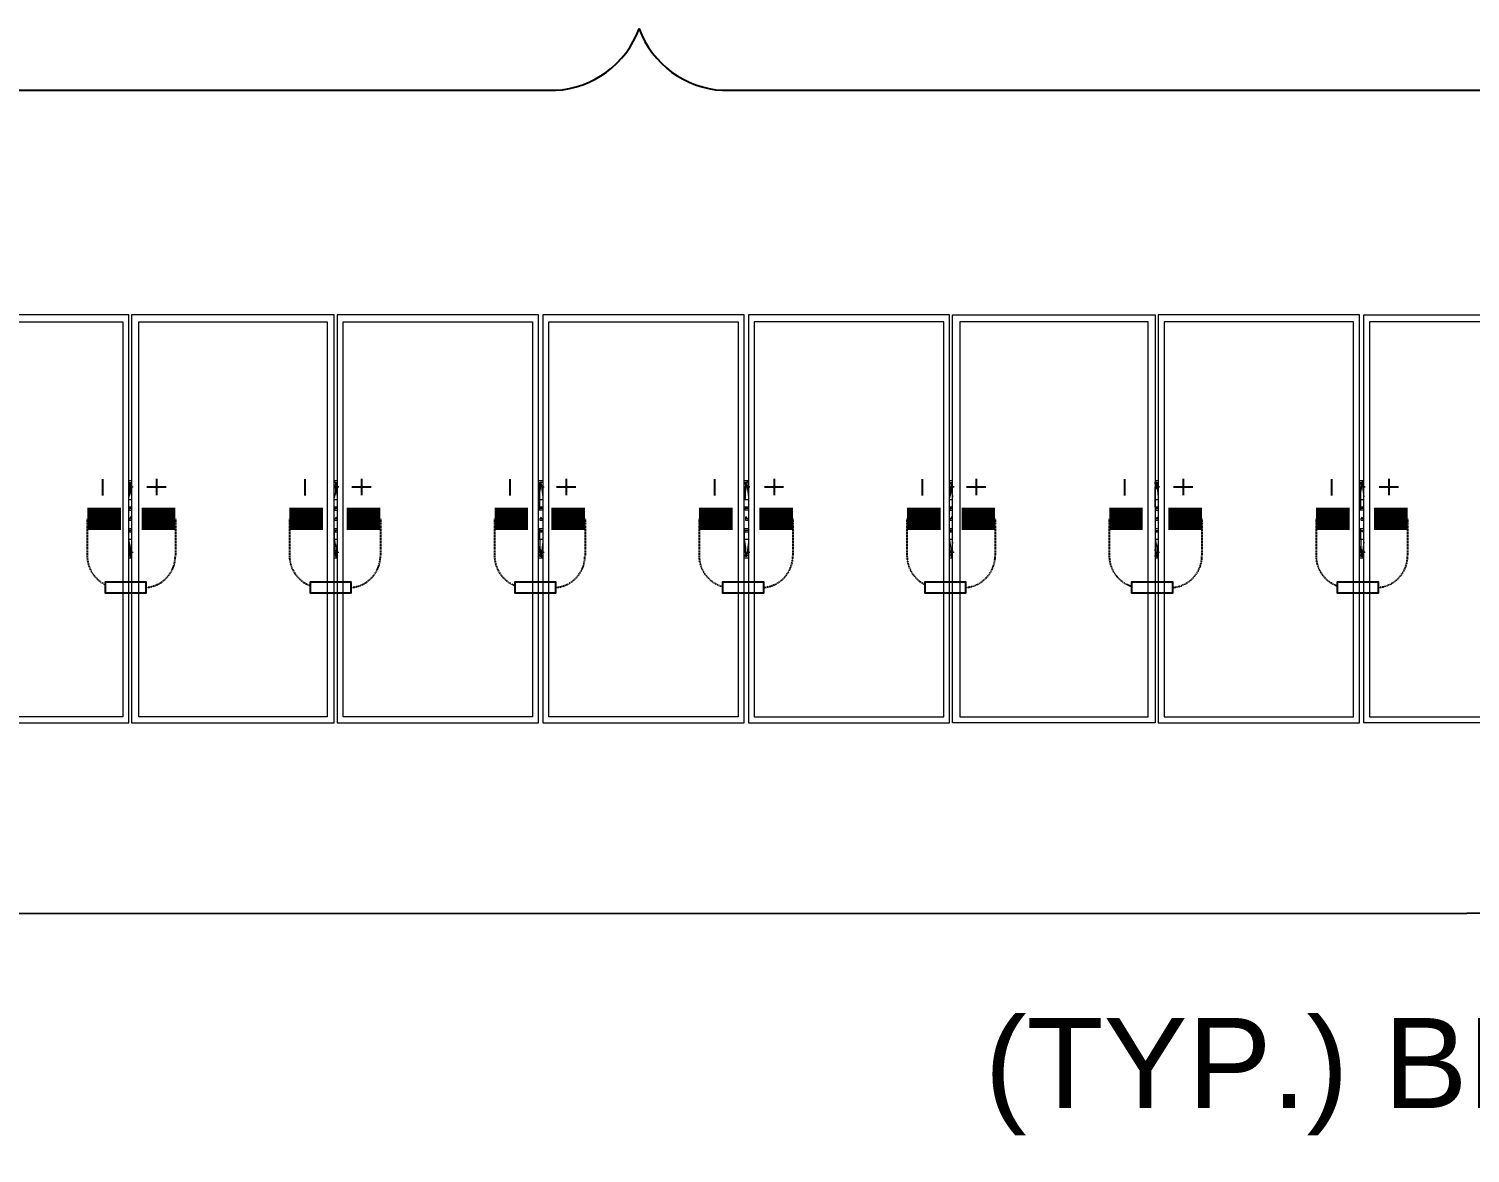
# Model space of a CAD drawing. Header units: feet. Extents: x -9903 to 12307, y -41 to 4121.
# Drawn here: x 8912.8 to 9232.5, y 1244.7 to 1494.2 of the extents above; entities that cross this region are included whole.
import ezdxf
from ezdxf import colors
from ezdxf.entities.mleader import LeaderData, LeaderLine
from ezdxf.lldxf.tags import DXFTag
from ezdxf.math import Vec2, Vec3

# ---------------------------------------------------------------- set-up
doc = ezdxf.new("R2010")
doc.units = ezdxf.units.FT
doc.header["$MEASUREMENT"] = 0
doc.linetypes.add('HIDDEN', pattern=[0.375, 0.25, -0.125])
for name, color, linetype in [('E-HARN-COMP', 8, 'Continuous'), ('E-TRNK-CABL-NEG', 6, 'HIDDEN'), ('E-TRUNK-CABLE-POS', 6, 'HIDDEN'), ('G-ANNO-TEXT', 1, 'Continuous'), ('Polarity-Text', 7, 'Continuous'), ('PV-DC-CABL-UG-', 10, 'DC-')]:
    doc.layers.add(name, color=color, linetype=linetype)
doc.styles.add('NEI-A', font='arial.ttf')
tags = doc.linetypes.add('DC-', pattern='A,0.176989,-0.049113,["DC-",NEI-A,S=0.1,R=0,X=0,Y=-0.05],-0.049113,-0.250887,0.176989', length=0.703091).pattern_tags.tags
tags[6] = DXFTag(74, 10)

# ---------------------------------------------------------------- blocks, each defined once
blk = doc.blocks.new('A$Cc93f9aa1')
at = {"lineweight": 5}
for points in [[(2.1999, 0), (2.4299, 0), (2.4299, 0.4666), (2.1999, 0.4666)], [(2.6649, 0.4666), (2.4332, 0.4666), (2.4332, 0), (2.6649, 0)], [(2.8982, 0.4666), (2.6682, 0.4666), (2.6682, 0), (2.8982, 0)], [(2.9032, 0), (3.1332, 0), (3.1332, 0.4666), (2.9032, 0.4666)], [(3.1382, 0), (3.3682, 0), (3.3682, 0.4666), (3.1382, 0.4666)], [(3.6032, 0.4666), (3.6032, 0), (3.3715, 0), (3.3715, 0.4666)], [(3.8365, 0.4666), (3.6065, 0.4666), (3.6065, 0), (3.8365, 0)], [(4.0732, 0), (3.8415, 0), (3.8415, 0.4666), (4.0732, 0.4666)], [(2.2066, 0.4583), (2.4232, 0.4583), (2.4232, 0.0067), (2.2066, 0.0067)], [(2.4416, 0.4583), (2.6566, 0.4583), (2.6566, 0.0067), (2.4416, 0.0067)], [(2.6749, 0.4583), (2.8915, 0.4583), (2.8915, 0.0067), (2.6749, 0.0067)], [(2.9099, 0.4583), (3.1265, 0.4583), (3.1265, 0.0067), (2.9099, 0.0067)], [(3.3615, 0.0067), (3.3615, 0.4583), (3.1449, 0.4583), (3.1449, 0.0067)], [(3.5949, 0.4583), (3.3799, 0.4583), (3.3799, 0.0067), (3.5949, 0.0067)], [(3.8298, 0.0067), (3.8298, 0.4583), (3.6132, 0.4583), (3.6132, 0.0067)], [(4.0648, 0.0067), (4.0648, 0.4583), (3.8482, 0.4583), (3.8482, 0.0067)], [(3.3699, 0.275), (3.3699, 0.2733)], [(2.4332, 0.235), (2.4316, 0.235), (2.4316, 0.2333), (2.4299, 0.2333), (2.4299, 0.2317), (2.4316, 0.2317), (2.4332, 0.2317), (2.4332, 0.2333)], [(2.6666, 0.235), (2.6666, 0.2333), (2.6649, 0.2333), (2.6649, 0.2317), (2.6666, 0.2317), (2.6682, 0.2317), (2.6682, 0.2333)], [(2.9015, 0.235), (2.8999, 0.2333), (2.8999, 0.2317), (2.9032, 0.2317), (2.9032, 0.2333), (2.9015, 0.2333)], [(3.1365, 0.235), (3.1349, 0.235), (3.1349, 0.2317), (3.1382, 0.2317), (3.1382, 0.2333), (3.1365, 0.2333)], [(3.3715, 0.235), (3.3699, 0.235), (3.3699, 0.2333), (3.3682, 0.2333), (3.3682, 0.2317), (3.3699, 0.2317), (3.3715, 0.2317), (3.3715, 0.2333)], [(3.6049, 0.235), (3.6049, 0.2333), (3.6032, 0.2333), (3.6032, 0.2317), (3.6049, 0.2317), (3.6065, 0.2317), (3.6065, 0.2333)], [(3.8398, 0.235), (3.8382, 0.2333), (3.8382, 0.2317), (3.8415, 0.2317), (3.8415, 0.2333), (3.8398, 0.2333)]]:
    blk.add_lwpolyline(points, close=True, dxfattribs=at)
for points in [[(2.4332, 0.2767), (2.4299, 0.2767)], [(2.4316, 0.255), (2.4299, 0.255), (2.4299, 0.2567), (2.4316, 0.2633), (2.4316, 0.2733), (2.4316, 0.275), (2.4316, 0.27), (2.4299, 0.2683)], [(2.4332, 0.27), (2.4332, 0.2733)], [(2.6682, 0.2767), (2.6649, 0.2767)], [(2.6666, 0.27), (2.6666, 0.2733), (2.6666, 0.2717), (2.6649, 0.2717), (2.6649, 0.27), (2.6649, 0.2683)], [(2.6666, 0.255), (2.6649, 0.255), (2.6649, 0.2567), (2.6666, 0.2633), (2.6666, 0.2733)], [(2.6666, 0.2733), (2.6666, 0.275), (2.6666, 0.2733)], [(2.9032, 0.2767), (2.8982, 0.2767)], [(2.8982, 0.255), (2.8999, 0.255), (2.8999, 0.2633), (2.9015, 0.2733)], [(2.8999, 0.2683), (2.8999, 0.27), (2.8999, 0.2733), (2.9015, 0.2733), (2.9015, 0.275), (2.9032, 0.275)], [(2.9015, 0.27), (2.9015, 0.2733), (2.9015, 0.275)], [(3.1382, 0.2767), (3.1332, 0.2767)], [(3.1382, 0.275), (3.1365, 0.275), (3.1365, 0.2733), (3.1349, 0.2733), (3.1349, 0.27), (3.1332, 0.2683)], [(3.1349, 0.255), (3.1332, 0.255), (3.1349, 0.2567), (3.1349, 0.2633), (3.1365, 0.2733)], [(3.1365, 0.27), (3.1365, 0.2733), (3.1365, 0.275)], [(3.3715, 0.2767), (3.3682, 0.2767)], [(3.3699, 0.255), (3.3682, 0.255), (3.3682, 0.2567), (3.3699, 0.2633), (3.3699, 0.2733), (3.3699, 0.27), (3.3682, 0.2683)], [(3.3715, 0.27), (3.3715, 0.2733)], [(3.6065, 0.2767), (3.6032, 0.2767)], [(3.6049, 0.27), (3.6049, 0.2733), (3.6049, 0.275), (3.6049, 0.2733), (3.6049, 0.2717), (3.6032, 0.2717), (3.6032, 0.2683)], [(3.6049, 0.255), (3.6032, 0.255), (3.6032, 0.2633), (3.6049, 0.2733)], [(3.8415, 0.2767), (3.8365, 0.2767)], [(3.8365, 0.255), (3.8382, 0.255), (3.8382, 0.2633), (3.8398, 0.2733)], [(3.8415, 0.275), (3.8398, 0.275), (3.8398, 0.2733), (3.8382, 0.2733), (3.8382, 0.27), (3.8382, 0.2683)], [(3.8398, 0.27), (3.8398, 0.2733), (3.8398, 0.275)], [(2.4316, 0.2467), (2.4299, 0.2467), (2.4299, 0.255)], [(2.6666, 0.2467), (2.6649, 0.2467), (2.6649, 0.255)], [(2.8982, 0.2467), (2.8999, 0.2467), (2.8999, 0.255)], [(3.1349, 0.2467), (3.1332, 0.2467), (3.1332, 0.255)], [(3.3699, 0.2467), (3.3682, 0.2467), (3.3682, 0.255)], [(3.6049, 0.2467), (3.6032, 0.2467), (3.6032, 0.255)], [(3.8398, 0.2467), (3.8382, 0.2467), (3.8365, 0.2467), (3.8382, 0.2483), (3.8382, 0.255)], [(2.4332, 0.2467), (2.4299, 0.2467)], [(2.4332, 0.245), (2.4299, 0.245), (2.4316, 0.245)], [(2.4299, 0.245), (2.4299, 0.2433), (2.4332, 0.2433)], [(2.6682, 0.2467), (2.6649, 0.2467)], [(2.6682, 0.245), (2.6649, 0.245), (2.6666, 0.245)], [(2.6649, 0.245), (2.6649, 0.2433), (2.6682, 0.2433)], [(2.9032, 0.245), (2.8999, 0.245), (2.8982, 0.245)], [(2.9032, 0.2433), (2.8999, 0.2433), (2.8982, 0.2433)], [(2.9032, 0.2467), (2.8999, 0.2467)], [(2.8999, 0.2433), (2.8999, 0.245)], [(3.1382, 0.2467), (3.1332, 0.2467)], [(3.1382, 0.245), (3.1332, 0.245), (3.1349, 0.245)], [(3.1382, 0.2433), (3.1349, 0.2433), (3.1332, 0.2433), (3.1332, 0.245)], [(3.3715, 0.2467), (3.3682, 0.2467)], [(3.3715, 0.245), (3.3682, 0.245), (3.3699, 0.245)], [(3.3682, 0.245), (3.3682, 0.2433), (3.3715, 0.2433)], [(3.6065, 0.2467), (3.6032, 0.2467)], [(3.6065, 0.245), (3.6032, 0.245), (3.6049, 0.245)], [(3.6032, 0.245), (3.6032, 0.2433), (3.6065, 0.2433)], [(3.8415, 0.2467), (3.8365, 0.2467)], [(3.8415, 0.245), (3.8382, 0.245), (3.8365, 0.245)], [(3.8415, 0.2433), (3.8382, 0.2433), (3.8365, 0.2433)], [(3.8382, 0.2433), (3.8382, 0.245)], [(2.4332, 0.2217), (2.4299, 0.2217), (2.4299, 0.22)], [(2.4332, 0.22), (2.4299, 0.22), (2.4316, 0.22)], [(2.4316, 0.1917), (2.4316, 0.2), (2.4299, 0.21), (2.4299, 0.2183), (2.4316, 0.2183)], [(2.4299, 0.2183), (2.4332, 0.2183)], [(2.6682, 0.2217), (2.6649, 0.2217), (2.6649, 0.22)], [(2.6682, 0.22), (2.6649, 0.22), (2.6666, 0.22)], [(2.6666, 0.2183), (2.6649, 0.2183), (2.6649, 0.21), (2.6666, 0.2), (2.6666, 0.1917), (2.6682, 0.1917)], [(2.6649, 0.2183), (2.6682, 0.2183)], [(2.9032, 0.2217), (2.8982, 0.2217)], [(2.8982, 0.22), (2.8999, 0.22), (2.9032, 0.22)], [(2.8999, 0.21), (2.8999, 0.2183), (2.8982, 0.2183)], [(2.8999, 0.22), (2.8999, 0.2217), (2.9015, 0.2217)], [(2.8999, 0.2183), (2.9032, 0.2183)], [(3.1382, 0.2217), (3.1349, 0.2217), (3.1332, 0.2217), (3.1332, 0.22)], [(3.1382, 0.22), (3.1332, 0.22), (3.1349, 0.22)], [(3.1349, 0.2183), (3.1332, 0.2183), (3.1332, 0.21), (3.1349, 0.2), (3.1349, 0.1933), (3.1365, 0.1917), (3.1382, 0.1917)], [(3.1332, 0.2183), (3.1382, 0.2183)], [(3.3715, 0.2217), (3.3682, 0.2217), (3.3682, 0.22)], [(3.3715, 0.22), (3.3682, 0.22), (3.3699, 0.22)], [(3.3699, 0.1917), (3.3699, 0.2), (3.3682, 0.21), (3.3682, 0.2183), (3.3699, 0.2183)], [(3.3682, 0.2183), (3.3715, 0.2183)], [(3.6065, 0.2217), (3.6032, 0.2217), (3.6032, 0.22), (3.6065, 0.22)], [(3.6049, 0.2183), (3.6032, 0.2183), (3.6032, 0.21), (3.6049, 0.2), (3.6049, 0.1917), (3.6065, 0.1917)], [(3.6032, 0.2183), (3.6065, 0.2183)], [(3.8415, 0.2217), (3.8382, 0.2217), (3.8365, 0.2217)], [(3.8365, 0.22), (3.8382, 0.22), (3.8415, 0.22)], [(3.8382, 0.21), (3.8382, 0.2167), (3.8365, 0.2183), (3.8382, 0.2183), (3.8365, 0.2183)], [(3.8382, 0.22), (3.8382, 0.2217)], [(3.8415, 0.2183), (3.8382, 0.2183)], [(2.8982, 0.21), (2.8999, 0.21), (2.8999, 0.2), (2.9015, 0.1933), (2.9015, 0.1917), (2.9032, 0.1917)], [(3.8365, 0.21), (3.8382, 0.21), (3.8382, 0.2), (3.8398, 0.1933), (3.8398, 0.1917), (3.8415, 0.1917)], [(2.4299, 0.1967), (2.4316, 0.195), (2.4316, 0.19), (2.4332, 0.19)], [(2.4332, 0.1883), (2.4299, 0.1883)], [(2.4332, 0.195), (2.4332, 0.1917), (2.4316, 0.1917), (2.4316, 0.19)], [(2.6666, 0.19), (2.6666, 0.1933), (2.6649, 0.1933), (2.6649, 0.195), (2.6649, 0.1967)], [(2.6682, 0.1883), (2.6649, 0.1883)], [(2.6666, 0.195), (2.6666, 0.1917), (2.6666, 0.19), (2.6682, 0.19)], [(2.9032, 0.1883), (2.8982, 0.1883)], [(2.8999, 0.1967), (2.8999, 0.195), (2.8999, 0.1917), (2.9015, 0.1917), (2.9015, 0.19), (2.9032, 0.19)], [(2.9015, 0.195), (2.9015, 0.1917), (2.9015, 0.19)], [(3.1332, 0.1967), (3.1349, 0.195), (3.1349, 0.1917), (3.1365, 0.1917), (3.1365, 0.19), (3.1365, 0.1917), (3.1365, 0.195)], [(3.1382, 0.1883), (3.1332, 0.1883)], [(3.3682, 0.1967), (3.3699, 0.195), (3.3699, 0.19), (3.3699, 0.1917), (3.3715, 0.1917), (3.3715, 0.195)], [(3.3715, 0.1883), (3.3682, 0.1883)], [(3.3699, 0.19), (3.3715, 0.19)], [(3.6032, 0.1967), (3.6032, 0.1933), (3.6049, 0.1933), (3.6049, 0.19), (3.6049, 0.1917), (3.6049, 0.195)], [(3.6065, 0.1883), (3.6032, 0.1883)], [(3.6049, 0.19), (3.6065, 0.19)], [(3.8415, 0.1883), (3.8365, 0.1883)], [(3.8382, 0.1967), (3.8382, 0.195), (3.8382, 0.1917), (3.8398, 0.1917), (3.8398, 0.19), (3.8415, 0.19)], [(3.8398, 0.195), (3.8398, 0.1917), (3.8398, 0.19)]]:
    blk.add_lwpolyline(points, dxfattribs=at)
at = {"color": 8, "lineweight": 5, "true_color": 0x808080}
for points in [[(2.4332, 0.2767), (2.4299, 0.2767)], [(2.4299, 0.2733), (2.4316, 0.275)], [(2.4299, 0.27), (2.4316, 0.27), (2.4299, 0.2683), (2.4299, 0.2617)], [(2.4299, 0.2667), (2.4299, 0.2683), (2.4316, 0.2683)], [(2.4316, 0.2733), (2.4332, 0.2583)], [(2.4332, 0.2733), (2.4332, 0.2733)], [(2.4332, 0.2683), (2.4332, 0.27), (2.4349, 0.27)], [(2.6682, 0.2767), (2.6649, 0.2767)], [(2.6649, 0.2733), (2.6649, 0.275), (2.6666, 0.275)], [(2.6649, 0.2617), (2.6649, 0.27), (2.6666, 0.27)], [(2.6649, 0.2667), (2.6649, 0.2683)], [(2.6666, 0.2733), (2.6666, 0.2733)], [(2.6666, 0.2733), (2.6682, 0.2583)], [(2.6682, 0.2683), (2.6682, 0.27)], [(2.9032, 0.2767), (2.8982, 0.2767)], [(2.8982, 0.2733), (2.8999, 0.2733), (2.8999, 0.275), (2.9015, 0.275)], [(2.8982, 0.27), (2.8999, 0.27), (2.8999, 0.2683), (2.8982, 0.2617)], [(2.8982, 0.2683), (2.8999, 0.2683), (2.8999, 0.2667), (2.8982, 0.2667)], [(2.9015, 0.2733), (2.9015, 0.2733)], [(2.9015, 0.2733), (2.9032, 0.2583)], [(2.9032, 0.2717), (2.9032, 0.2717)], [(2.9032, 0.2683), (2.9032, 0.27), (2.9049, 0.27)], [(3.1382, 0.2767), (3.1332, 0.2767)], [(3.1332, 0.2733), (3.1349, 0.2733), (3.1349, 0.275), (3.1365, 0.275)], [(3.1332, 0.27), (3.1349, 0.27), (3.1349, 0.2683), (3.1332, 0.2617)], [(3.1332, 0.2667), (3.1332, 0.2683), (3.1349, 0.2683)], [(3.1365, 0.2733), (3.1365, 0.2733)], [(3.1365, 0.2733), (3.1382, 0.2583)], [(3.1382, 0.2683), (3.1382, 0.27)], [(3.3715, 0.2767), (3.3682, 0.2767)], [(3.3682, 0.2733), (3.3699, 0.275)], [(3.3682, 0.27), (3.3699, 0.27), (3.3682, 0.2683), (3.3682, 0.2617)], [(3.3682, 0.2667), (3.3682, 0.2683), (3.3699, 0.2683)], [(3.3699, 0.2733), (3.3715, 0.2583)], [(3.3715, 0.2733), (3.3715, 0.2733)], [(3.3715, 0.2683), (3.3715, 0.27)], [(3.6065, 0.2767), (3.6032, 0.2767)], [(3.6032, 0.2733), (3.6032, 0.275), (3.6049, 0.275)], [(3.6032, 0.2617), (3.6032, 0.27), (3.6049, 0.27)], [(3.6032, 0.2667), (3.6032, 0.2683), (3.6049, 0.2683)], [(3.6049, 0.2733), (3.6049, 0.2733)], [(3.6049, 0.2733), (3.6065, 0.2583)], [(3.6065, 0.2683), (3.6065, 0.27)], [(3.8415, 0.2767), (3.8365, 0.2767)], [(3.8365, 0.2733), (3.8382, 0.2733), (3.8382, 0.275), (3.8398, 0.275)], [(3.8365, 0.27), (3.8382, 0.27), (3.8382, 0.2683), (3.8365, 0.2617)], [(3.8365, 0.2667), (3.8382, 0.2667), (3.8382, 0.2683), (3.8365, 0.2683)], [(3.8398, 0.2733), (3.8398, 0.2733)], [(3.8398, 0.2733), (3.8415, 0.2583)], [(3.8415, 0.2683), (3.8415, 0.27)], [(2.4332, 0.255), (2.4299, 0.255)], [(2.6682, 0.255), (2.6649, 0.255)], [(2.9032, 0.255), (2.8999, 0.255)], [(3.1382, 0.255), (3.1332, 0.255)], [(3.3715, 0.255), (3.3682, 0.255)], [(3.6065, 0.255), (3.6032, 0.255)], [(3.8415, 0.255), (3.8382, 0.255)], [(2.4299, 0.21), (2.4332, 0.21)], [(2.4299, 0.195), (2.4316, 0.195), (2.4299, 0.1967), (2.4299, 0.2033)], [(2.4299, 0.1967), (2.4299, 0.1983)], [(2.4332, 0.2067), (2.4316, 0.1917)], [(2.6649, 0.21), (2.6682, 0.21)], [(2.6649, 0.2033), (2.6649, 0.195), (2.6666, 0.195)], [(2.6666, 0.1967), (2.6649, 0.1967), (2.6649, 0.1983)], [(2.6682, 0.2067), (2.6666, 0.1917)], [(2.8982, 0.195), (2.8999, 0.195), (2.8999, 0.1967), (2.8982, 0.2033)], [(2.8982, 0.1967), (2.8999, 0.1967), (2.8999, 0.1983), (2.8982, 0.1983)], [(2.8999, 0.21), (2.9032, 0.21)], [(2.9032, 0.2067), (2.9015, 0.1917)], [(3.1332, 0.21), (3.1382, 0.21)], [(3.1332, 0.195), (3.1349, 0.195), (3.1349, 0.1967), (3.1332, 0.2033)], [(3.1349, 0.1967), (3.1332, 0.1967), (3.1332, 0.1983)], [(3.1382, 0.2067), (3.1365, 0.1917)], [(3.3682, 0.21), (3.3715, 0.21)], [(3.3682, 0.195), (3.3699, 0.195), (3.3682, 0.1967), (3.3682, 0.2033)], [(3.3682, 0.1967), (3.3682, 0.1983)], [(3.3715, 0.2067), (3.3699, 0.1917)], [(3.6032, 0.21), (3.6065, 0.21)], [(3.6032, 0.2033), (3.6032, 0.195), (3.6049, 0.195)], [(3.6032, 0.1967), (3.6032, 0.1983)], [(3.6065, 0.2067), (3.6049, 0.1917)], [(3.8365, 0.195), (3.8382, 0.195), (3.8382, 0.1967), (3.8365, 0.2033)], [(3.8365, 0.1967), (3.8382, 0.1967), (3.8382, 0.1983), (3.8365, 0.1983)], [(3.8382, 0.21), (3.8415, 0.21)], [(3.8415, 0.2067), (3.8398, 0.1917)], [(2.4316, 0.19), (2.4316, 0.1917), (2.4299, 0.1917)], [(2.4332, 0.1883), (2.4299, 0.1883)], [(2.4332, 0.1967), (2.4332, 0.195), (2.4349, 0.195)], [(2.4332, 0.1917), (2.4332, 0.1917)], [(2.6666, 0.19), (2.6649, 0.1917)], [(2.6682, 0.1883), (2.6649, 0.1883)], [(2.6666, 0.1917), (2.6666, 0.1917)], [(2.6682, 0.1967), (2.6682, 0.195), (2.6699, 0.195)], [(2.9015, 0.19), (2.8999, 0.19), (2.8999, 0.1917), (2.8982, 0.1917)], [(2.9032, 0.1883), (2.8982, 0.1883)], [(2.9015, 0.195), (2.9015, 0.195)], [(2.9015, 0.1917), (2.9015, 0.1917)], [(2.9032, 0.1967), (2.9032, 0.195), (2.9049, 0.195)], [(3.1365, 0.19), (3.1349, 0.19), (3.1349, 0.1917), (3.1332, 0.1917)], [(3.1382, 0.1883), (3.1332, 0.1883)], [(3.1365, 0.1917), (3.1365, 0.1917)], [(3.1382, 0.1967), (3.1382, 0.195), (3.1399, 0.195)], [(3.3699, 0.19), (3.3699, 0.1917), (3.3682, 0.1917)], [(3.3715, 0.1883), (3.3682, 0.1883)], [(3.3715, 0.1967), (3.3715, 0.195), (3.3732, 0.195)], [(3.3715, 0.1917), (3.3715, 0.1917)], [(3.6049, 0.19), (3.6032, 0.19), (3.6032, 0.1917)], [(3.6065, 0.1883), (3.6032, 0.1883)], [(3.6049, 0.1917), (3.6049, 0.1917)], [(3.6065, 0.1967), (3.6065, 0.195), (3.6082, 0.195)], [(3.8398, 0.19), (3.8382, 0.19), (3.8382, 0.1917), (3.8365, 0.1917)], [(3.8415, 0.1883), (3.8365, 0.1883)], [(3.8398, 0.1917), (3.8398, 0.1917)], [(3.8415, 0.1967), (3.8415, 0.195), (3.8432, 0.195)]]:
    blk.add_lwpolyline(points, dxfattribs=at)
for points in [[(2.6699, 0.27), (2.6682, 0.27)], [(3.1399, 0.27), (3.1382, 0.27)], [(3.3732, 0.27), (3.3715, 0.27)], [(3.6082, 0.27), (3.6065, 0.27)], [(3.8432, 0.27), (3.8415, 0.27)]]:
    blk.add_lwpolyline(points, close=True, dxfattribs=at)

msp = doc.modelspace()

# ---------------------------------------------------------------- linework, layer by layer
at = {"layer": 'E-HARN-COMP', "const_width": 5}
for points in [[(8925.74, 1385.47), (8933.2, 1385.47)], [(8937.85, 1385.47), (8945.3, 1385.47)], [(8970.6, 1385.47), (8978.06, 1385.47)], [(8983.32, 1385.47), (8990.78, 1385.47)], [(9016.08, 1385.47), (9023.53, 1385.47)], [(9028.7, 1385.47), (9036.15, 1385.47)], [(9061.45, 1385.47), (9068.91, 1385.47)], [(9074.8, 1385.47), (9082.25, 1385.47)], [(9107.55, 1385.47), (9115.01, 1385.47)], [(9119.65, 1385.47), (9127.11, 1385.47)], [(9152.41, 1385.47), (9159.86, 1385.47)], [(9165.52, 1385.47), (9172.98, 1385.47)], [(9198.28, 1385.47), (9205.73, 1385.47)], [(9211.14, 1385.47), (9218.59, 1385.47)]]:
    msp.add_lwpolyline(points, dxfattribs=at)
at = {"layer": 'E-HARN-COMP'}
for points in [[(8934.26, 1371.38), (8929.7, 1371.38), (8929.7, 1369.06), (8934.26, 1369.06)], [(8934.26, 1369.06), (8938.83, 1369.06), (8938.83, 1371.38), (8934.26, 1371.38)], [(8979.74, 1371.38), (8975.17, 1371.38), (8975.17, 1369.06), (8979.74, 1369.06)], [(8979.74, 1369.06), (8984.3, 1369.06), (8984.3, 1371.38), (8979.74, 1371.38)], [(9025.11, 1371.38), (9020.55, 1371.38), (9020.55, 1369.06), (9025.11, 1369.06)], [(9025.11, 1369.06), (9029.68, 1369.06), (9029.68, 1371.38), (9025.11, 1371.38)], [(9071.21, 1371.38), (9066.65, 1371.38), (9066.65, 1369.06), (9071.21, 1369.06)], [(9071.21, 1369.06), (9075.78, 1369.06), (9075.78, 1371.38), (9071.21, 1371.38)], [(9116.07, 1371.38), (9111.51, 1371.38), (9111.51, 1369.06), (9116.07, 1369.06)], [(9116.07, 1369.06), (9120.63, 1369.06), (9120.63, 1371.38), (9116.07, 1371.38)], [(9161.94, 1371.38), (9157.37, 1371.38), (9157.37, 1369.06), (9161.94, 1369.06)], [(9161.94, 1369.06), (9166.5, 1369.06), (9166.5, 1371.38), (9161.94, 1371.38)], [(9207.56, 1371.38), (9202.99, 1371.38), (9202.99, 1369.06), (9207.56, 1369.06)], [(9207.56, 1369.06), (9212.12, 1369.06), (9212.12, 1371.38), (9207.56, 1371.38)]]:
    msp.add_lwpolyline(points, dxfattribs=at)
at = {"layer": 'E-TRNK-CABL-NEG', "ltscale": 0.1}
for points in [[(8925.74, 1385.47), (8925.74, 1377.23, 0.28737), (8929.7, 1370.91, 0.28737)], [(8970.6, 1385.47), (8970.6, 1377.23, 0.313117), (8975.17, 1370.65, 0.313117)], [(9016.08, 1385.47), (9016.08, 1377.23, 0.30904), (9020.55, 1370.69, 0.30904)], [(9061.45, 1385.47), (9061.45, 1377.23, 0.338726), (9066.64, 1370.45, 0.338726)], [(9107.55, 1385.47), (9107.55, 1377.23, 0.286977), (9111.51, 1370.91, 0.286977)], [(9152.41, 1385.47), (9152.41, 1377.23, 0.329497), (9157.37, 1370.51, 0.329497)], [(9198.28, 1385.47), (9198.28, 1377.23, 0.319123), (9202.99, 1370.6, 0.319123)]]:
    msp.add_lwpolyline(points, format="xyb", dxfattribs=at)
at = {"layer": 'E-TRUNK-CABLE-POS', "ltscale": 0.1}
for points in [[(8945.3, 1385.47), (8945.3, 1377.23, -0.391396), (8938.83, 1370.23, -0.391396)], [(8990.78, 1385.47), (8990.78, 1377.23, -0.391396), (8984.3, 1370.23, -0.391396)], [(9036.15, 1385.47), (9036.15, 1377.23, -0.391396), (9029.68, 1370.23, -0.391396)], [(9082.25, 1385.47), (9082.25, 1377.23, -0.391396), (9075.78, 1370.23, -0.391396)], [(9127.11, 1385.47), (9127.11, 1377.23, -0.391396), (9120.63, 1370.23, -0.391396)], [(9172.98, 1385.47), (9172.98, 1377.23, -0.391396), (9166.5, 1370.23, -0.391396)], [(9218.59, 1385.47), (9218.59, 1377.23, -0.391396), (9212.12, 1370.23, -0.391396)]]:
    msp.add_lwpolyline(points, format="xyb", dxfattribs=at)
at = {"layer": 'G-ANNO-TEXT', "flags": 128}
msp.add_lwpolyline([(8460.49, 1466.87, -0.35318), (8484.67, 1480.52), (9029.63, 1480.52, 0.298343), (9048.14, 1494.17, 0.298343), (9066.65, 1480.52), (9698.38, 1480.52, -0.298343), (9716.88, 1466.87)], format="xyb", dxfattribs=at)
at = {"layer": 'Polarity-Text'}
for p, q in [((8929.14, 1394.25), (8929.14, 1390.63)), ((8941.11, 1394.32), (8941.11, 1390.7)), ((8974, 1394.25), (8974, 1390.63)), ((8986.58, 1394.32), (8986.58, 1390.7)), ((9019.48, 1394.25), (9019.48, 1390.63)), ((9031.96, 1394.32), (9031.96, 1390.7)), ((9064.85, 1394.25), (9064.85, 1390.63)), ((9078.06, 1394.32), (9078.06, 1390.7)), ((9110.95, 1394.25), (9110.95, 1390.63)), ((9122.91, 1394.32), (9122.91, 1390.7)), ((9155.81, 1394.25), (9155.81, 1390.63)), ((9168.78, 1394.32), (9168.78, 1390.7)), ((9201.67, 1394.25), (9201.67, 1390.63)), ((9214.4, 1394.32), (9214.4, 1390.7)), ((8943.25, 1392.51), (8938.97, 1392.51)), ((8988.72, 1392.51), (8984.44, 1392.51)), ((9034.1, 1392.51), (9029.82, 1392.51)), ((9080.2, 1392.51), (9075.92, 1392.51)), ((9125.05, 1392.51), (9120.78, 1392.51)), ((9170.92, 1392.51), (9166.64, 1392.51)), ((9216.54, 1392.51), (9212.26, 1392.51))]:
    msp.add_line(p, q, dxfattribs=at)
at = {"layer": 'PV-DC-CABL-UG-', "ltscale": 0.6}
msp.add_lwpolyline([(8487.79, 1297.82), (10347.6, 1298.18)], dxfattribs=at)

# ---------------------------------------------------------------- block references
at = {"xscale": 194.04614304, "yscale": 194.04614304, "zscale": 194.04614304}
msp.add_blockref('A$Cc93f9aa1', (8463.43, 1340.2), dxfattribs=at)

# ---------------------------------------------------------------- next in the draw order: leaders
at = {"layer": 'G-ANNO-TEXT'}
ml = msp.add_multileader_mtext('Standard', dxfattribs=at)
ml.set_content('(TYP.) BLA HARNESS CONNECTORS', color=256, style='NEI-A')
ml.set_leader_properties()
ml.build(insert=Vec2(0, 0))
ml.multileader.update_dxf_attribs({"dogleg_length": 0.36, "arrow_head_size": 22.51})
ctx = ml.context
ctx.base_point, ctx.char_height, ctx.arrow_head_size, ctx.landing_gap_size, ctx.plane_origin = Vec3(9104.82, 1261.8, -22.9), 20, 22.51, 23.05, Vec3(16117.81, -4565.34, -22.9)
ctx.text_align_type = 2
notes = []
notes.append((ctx, [(1, (1, 1, 0), (9684.44, 1261.8, -22.9), (-1, 0), 46.1, [(0, [(9712.21, 1312.17, -22.9), (9733.78, 1326.4, -22.9)], 0, [])])]))
ctx.mtext.insert, ctx.mtext.width, ctx.mtext.alignment, ctx.mtext.flow_direction = Vec3(9615.29, 1274.74, -22.9), 489.3132, 3, 5
ctx.mtext.has_bg_fill, ctx.mtext.bg_color, ctx.mtext.bg_scale_factor, ctx.mtext.bg_transparency, ctx.mtext.use_window_bg_color = 1, -1073741824, 1.5, 0, 1
for ctx, leaders in notes:
    for number, flags, end, landing, length, lines in leaders:
        leader = LeaderData()
        leader.index, (leader.has_last_leader_line, leader.has_dogleg_vector, leader.attachment_direction) = number, flags
        leader.last_leader_point, leader.dogleg_vector, leader.dogleg_length = Vec3(end), Vec3(landing), length
        for number, points, colour, breaks in lines:
            line = LeaderLine()
            line.index, line.vertices, line.color, line.breaks = number, Vec3.list(points), colors.encode_raw_color(colour), breaks
            leader.lines.append(line)
        ctx.leaders.append(leader)

doc.saveas('drawing.dxf')
